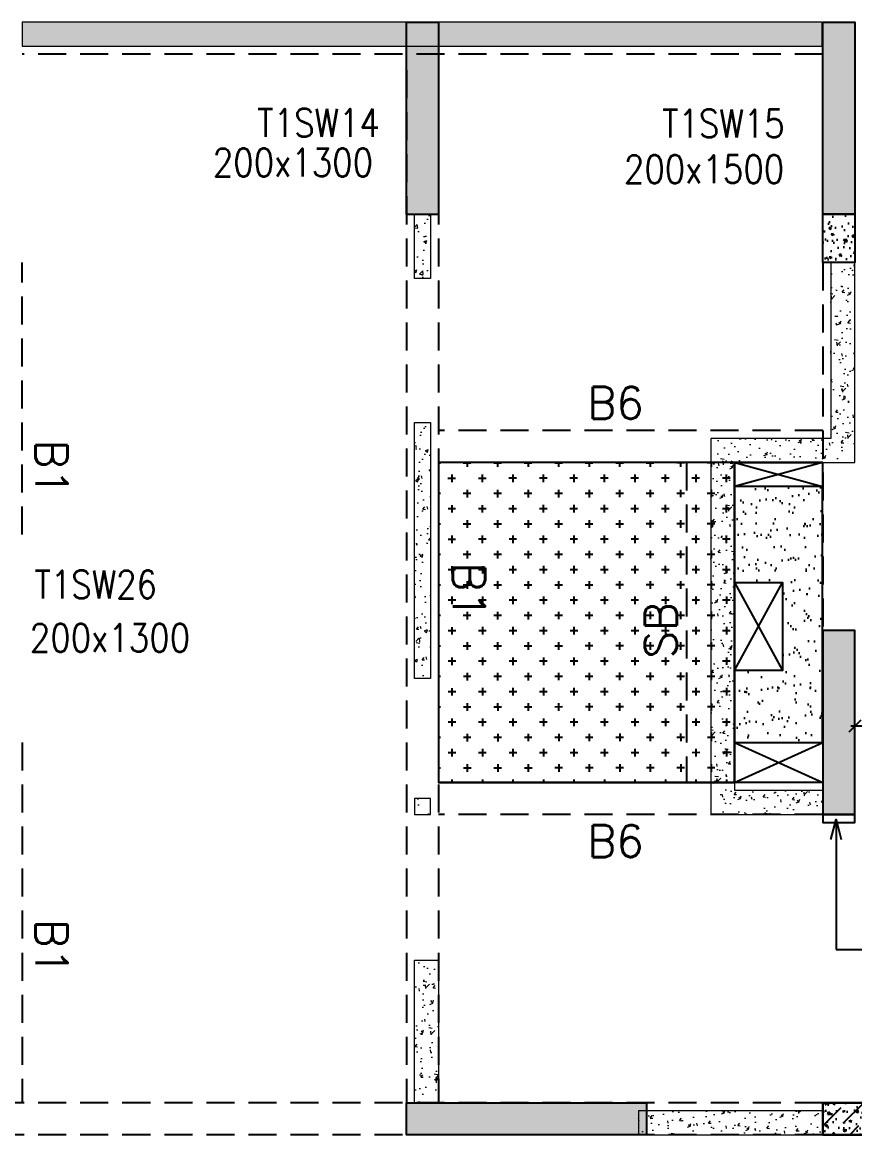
# Model space of a CAD drawing. Header units: millimetres. Extents: x 1078357 to 2594950, y -4969473 to -4636555.
# Drawn here: x 1387176 to 1392376, y -4663760 to -4656810 of the extents above; entities that cross this region are included whole.
import ezdxf

# ---------------------------------------------------------------- set-up
doc = ezdxf.new("R2010")
doc.units = ezdxf.units.MM
doc.header["$PDMODE"] = 35
doc.linetypes.add('CONTINOUS', pattern=[0])
doc.linetypes.add('HIDDEN', pattern=[0.375, 0.25, -0.125])
doc.layers.get('0').update_dxf_attribs({"lineweight": 0})
doc.layers.get('Defpoints').update_dxf_attribs({"lineweight": 0})
for name, color, linetype, lineweight in [('A-_ANOTDIMA_D-', 6, 'Continuous', 13), ('COL. NO.', 30, 'Continuous', 25), ('COL. SIZE', 7, 'Continuous', 25), ('DIM', 9, 'Continuous', 25), ('HATCH', 8, 'Continuous', 30), ('RCC UPSTAND', 43, 'Continuous', 30), ('S-NON STR RCC WALL', 8, 'Continuous', 0)]:
    doc.layers.add(name, color=color, linetype=linetype, lineweight=lineweight)
for name, color, linetype in [('B-200x325', 201, 'HIDDEN'), ('B-200x650', 241, 'HIDDEN'), ('B-300xSLAB THK.', 151, 'Continuous'), ('BK1-200x650', 241, 'HIDDEN'), ('DROP SLAB', 8, 'Continuous'), ('NON STR. RCC WALL', 6, 'Continuous'), ('S-COLUMN_SHEAR WALL', 1, 'Continuous'), ('SLAB FOLD', 8, 'Continuous'), ('UP TO 3FRS', 1, 'Continuous')]:
    doc.layers.add(name, color=color, linetype=linetype)
doc.styles.add('Roman', font='romans')
doc.styles.add('ROMANS', font='romans.shx', dxfattribs={"width": 0.85})
doc.dimstyles.new('HARESH', dxfattribs={"dimtxt": 150, "dimasz": 75, "dimexe": 0, "dimexo": 0, "dimgap": 25, "dimtad": 1, "dimdec": 0, "dimdsep": 46, "dimtxsty": 'Roman', "dimblk": 'OBLIQUE', "dimcen": 225, "dimdle": 25, "dimclrd": 2, "dimclre": 2, "dimclrt": 7, "dimadec": 8, "dimazin": 1, "dimtfac": 1, "dimtdec": 0, "dimtmove": 0, "dimatfit": 0, "dimfxl": 1, "dimlwd": -1, "dimlwe": -1, "dimarcsym": 0})

# ---------------------------------------------------------------- blocks, each defined once
blk = doc.blocks.new('_Oblique')
at = {"color": 0, "linetype": 'ByBlock', "lineweight": -2}
blk.add_line((-0.5, -0.5), (0.5, 0.5), dxfattribs=at)
blk = doc.blocks.new('*D1317')
at = {"layer": 'Defpoints', "color": 0, "ltscale": 700, "transparency": 16777216}
for p in [(1392376.2, -4661207.1), (1392376.2, -4661609.1, 0), (1393050.9, -4661609.2, 0)]:
    blk.add_point(p, dxfattribs=at)
at = {"layer": 'DIM', "color": 2, "ltscale": 700, "transparency": 16777216}
for p, q in [((1393075.9, -4661207.1), (1392351.2, -4661207.1)), ((1392376.2, -4661609.1), (1392376.2, -4661207.1)), ((1393050.9, -4661609.2), (1393050.9, -4661207.1))]:
    blk.add_line(p, q, dxfattribs=at)
at = {"layer": 'DIM', "color": 2, "ltscale": 700, "transparency": 16777216, "xscale": 75, "yscale": 75, "zscale": 75, "rotation": 180}
blk.add_blockref('_Oblique', (1392376.2, -4661207.1), dxfattribs=at)
at = {"layer": 'DIM', "color": 2, "ltscale": 700, "transparency": 16777216, "xscale": 75, "yscale": 75, "zscale": 75}
blk.add_blockref('_Oblique', (1393050.9, -4661207.1), dxfattribs=at)
at = {"layer": 'DIM', "color": 7, "ltscale": 700, "transparency": 16777216, "insert": (1392713.6, -4661132.1), "char_height": 150, "attachment_point": 5, "style": 'Roman'}
blk.add_mtext('{\\H0.666667x;200x650}', dxfattribs=at)
blk = doc.blocks.new('G$CD63B60BD')
at = {"layer": 'COL. NO.', "linetype": 'Continuous', "style": 'ROMANS', "width": 0.85}
for s, p in [('T1SW14', (32968.3, 15184.3, -270.4)), ('T1SW15', (35497, 15180.5, -320.4)), ('T1SW26', (31576.7, 12300.6, -320.4))]:
    blk.add_text(s, height=175, dxfattribs=at).set_placement(p)
at = {"layer": 'COL. SIZE', "linetype": 'Continuous', "style": 'ROMANS', "width": 0.85}
for s, p in [('200x1300', (32690.7, 14936.9, -320.4)), ('200x1500', (35258.5, 14894.5, -320.4)), ('200x1300', (31547.7, 11967.5, -320.4))]:
    blk.add_text(s, height=175, dxfattribs=at).set_placement(p)

msp = doc.modelspace()

# ---------------------------------------------------------------- hatches: boundary and pattern name
at = {"layer": 'DROP SLAB'}
h = msp.add_hatch(dxfattribs=at)
h.set_pattern_fill('CROSS', color=8, scale=15, angle=0.03079)
h.set_pattern_definition([(180.03079016, (-1908740.52, 9380896.72), (-95.1987999, -95.3011726), [47.625, -142.875]), (270.03079016, (-1908764.35, 9380920.52), (95.3011726, -95.1987999), [47.625, -142.875])])
h.paths.add_polyline_path([(1391626.1, -4659559.9), (1389776.2, -4659560.1), (1389776.2, -4661560), (1391626.1, -4661559.8)])
at = {"layer": 'HATCH'}
h = msp.add_hatch(dxfattribs=at)
h.set_pattern_fill('AR-SAND', color=8, scale=3, angle=179.97015)
h.set_pattern_definition([(37.47015413, (-4737081.49, 23382818.12), (-4.72361136, 146.8264517), [0, -115.824, 0, -129.54, 0, -123.825]), (7.4701541, (-4737081.5, 23382818.12), (134.9689868, 214.9772528), [0, -62.484, 0, -104.394, 0, -40.005]), (327.47015413, (-4737175.22, 23382818.17), (237.29790347, 0.3075449), [0, -38.1, 0, -137.16, 0, -179.07]), (317.4701541, (-4737175.22, 23382818.17), (229.1017424, 66.759465), [0, -19.05, 0, -89.916, 0, -102.87])])
h.paths.add_polyline_path([(1392175.5, -4659709.6), (1391625.5, -4659709.6), (1391625.5, -4660309.7), (1391925.4, -4660309.7), (1391925.4, -4660859.6), (1391625.5, -4660859.6), (1391625.5, -4661309.6), (1392175.4, -4661309.6)])
at = {"layer": 'RCC UPSTAND'}
h = msp.add_hatch(dxfattribs=at)
h.set_pattern_fill('AR-CONC', color=8, scale=20, angle=90)
h.set_pattern_definition([(140, (-1815823.85, -7196754.15), (12.550427, 143.4520365), [15, -165]), (85, (-1815823.85, -7196754.15), (-150.438427, -27.7502667), [12, -132]), (190.4514445, (-1815822.8, -7196742.19), (-137.887998, 115.7017693), [12.7480384, -140.2284224]), (136.1842, (-1815863.85, -7196754.15), (33.103856, 213.448266), [22.5, -247.5]), (186.6356355, (-1815861.1, -7196736.36), (-194.82372, 186.932389), [19.122068, -210.342752]), (81.184164, (-1815863.85, -7196754.15), (-194.82372, 186.932389), [18, -198]), (111, (-1815853.85, -7196734.15), (80.523778, 119.3814104), [15, -165]), (56, (-1815853.85, -7196734.15), (-145.030009, 48.6630664), [12, -132]), (161.4514447, (-1815847.14, -7196724.2), (-64.5062306, 168.0444753), [12.748038, -140.2284224]), (127.5, (-1815823.85, -7196754.146), (-66.57877077, 2.43197106), [0, -130.4, 0, -134, 0, -132.5]), (97.5, (-1815823.85, -7196754.146), (-78.8823424, 52.6139075), [0, -76.4, 0, -127.4, 0, -50.5]), (57.5, (-1815823.85, -7196798.746), (4.51097435, 106.7644872), [0, -50, 0, -156, 0, -207]), (47.5, (-1815823.85, -7196818.75), (-20.0209965, 116.6372339), [0, -65, 0, -103.6, 0, -147])])
h.paths.add_polyline_path([(1392376.2, -4658009.6), (1392376.2, -4658309.6), (1392176.3, -4658309.6), (1392176.3, -4658009.6)])
h = msp.add_hatch(dxfattribs=at)
h.set_pattern_fill('AR-CONC', color=8, scale=20, angle=270)
h.set_pattern_definition([(320, (4604097.13, -2126917.05), (-12.550427, -143.4520365), [15, -165]), (265, (4604097.13, -2126917.05), (150.438427, 27.7502667), [12, -132]), (10.4514445, (4604096.08, -2126929), (137.887998, -115.7017693), [12.7480384, -140.2284224]), (316.1842, (4604137.13, -2126917.05), (-33.103856, -213.448266), [22.5, -247.5]), (6.6356355, (4604134.37, -2126934.83), (194.82372, -186.932389), [19.122068, -210.342752]), (261.184164, (4604137.13, -2126917.05), (194.82372, -186.932389), [18, -198]), (291, (4604127.13, -2126937.05), (-80.523778, -119.3814104), [15, -165]), (236, (4604127.13, -2126937.05), (145.030009, -48.6630664), [12, -132]), (341.4514447, (4604120.42, -2126947), (64.5062306, -168.0444753), [12.748038, -140.2284224]), (307.5, (4604097.125, -2126917.046), (66.57877077, -2.43197106), [0, -130.4, 0, -134, 0, -132.5]), (277.5, (4604097.125, -2126917.046), (78.8823424, -52.6139075), [0, -76.4, 0, -127.4, 0, -50.5]), (237.5, (4604097.125, -2126872.446), (-4.51097435, -106.7644872), [0, -50, 0, -156, 0, -207]), (227.5, (4604097.13, -2126852.45), (20.0209965, -116.6372339), [0, -65, 0, -103.6, 0, -147])])
h.paths.add_polyline_path([(1393501.3, -4663560.2), (1392176.3, -4663560), (1392176.3, -4663759.4), (1393501.3, -4663759.7)])
at = {"layer": 'S-COLUMN_SHEAR WALL', "lineweight": 25}
h = msp.add_hatch(color=1, dxfattribs=at)
h.dxf.hatch_style = 1
h.paths.add_polyline_path([(1389576.3, -4658009.8), (1389776.3, -4658009.8), (1389776.3, -4656809.7), (1389576.3, -4656809.7)])
at = {"layer": 'S-COLUMN_SHEAR WALL', "lineweight": 25, "extrusion": (-1.00316e-06, 2.11765e-11, 1)}
h = msp.add_hatch(color=1, dxfattribs=at)
h.dxf.hatch_style = 1
h.paths.add_polyline_path([(1392176.3, -4656809.7), (1392376.3, -4656809.7), (1392376.3, -4658009.7), (1392176.3, -4658009.7)])
h = msp.add_hatch(color=1, dxfattribs=at)
h.dxf.hatch_style = 1
h.paths.add_polyline_path([(1392176.3, -4661759.7), (1392376.3, -4661759.7), (1392376.3, -4660609.7), (1392176.3, -4660609.7)])
at = {"layer": 'S-COLUMN_SHEAR WALL', "lineweight": 25}
h = msp.add_hatch(color=1, dxfattribs=at)
h.dxf.hatch_style = 1
h.paths.add_polyline_path([(1389576.3, -4663559.7), (1391076.3, -4663559.7), (1391076.3, -4663759.7), (1389576.3, -4663759.7)])
at = {"layer": 'S-NON STR RCC WALL'}
h = msp.add_hatch(dxfattribs=at)
h.set_pattern_fill('AR-CONC', color=256)
h.set_pattern_definition([(50, (-6080943.95, 28118829.64), (182.184669, -15.93908554), [19.05, -209.55]), (355, (-6080943.95, 28118829.64), (-35.2434214, 191.0568452), [15.24, -167.6405842]), (100.4514447, (-6080928.76, 28118828.32), (146.9412471, 175.1177519), [16.1900088, -178.0902446]), (46.1842, (-6080943.95, 28118880.44), (271.0790409, -42.042328), [28.575, -314.325]), (96.6355576, (-6080921.36, 28118876.94), (237.404134, 247.4261246), [24.2850231, -267.1356082]), (351.1841512, (-6080943.95, 28118880.44), (237.404134, 247.4261246), [22.859967, -251.459732]), (21, (-6080918.55, 28118867.74), (151.6143913, -102.2651982), [19.05, -209.55]), (326, (-6080918.55, 28118867.74), (61.8020283, 184.1879661), [15.24, -167.64]), (71.451445, (-6080905.91, 28118859.22), (213.4164193, 81.9227689), [16.1900088, -178.0899376]), (37.5, (-6080943.946, 28118829.644), (3.08860325, 84.55503887), [0, -165.608, 0, -170.18, 0, -168.275]), (7.5, (-6080943.95, 28118829.64), (66.8196625, 100.18057482), [0, -97.028, 0, -161.798, 0, -64.135]), (327.5, (-6081000.59, 28118829.644), (135.59059517, -5.72874399), [0, -63.5, 0, -198.12, 0, -262.89]), (317.5, (-6081025.99, 28118829.64), (148.1291814, 25.42649103), [0, -82.55, 0, -131.572, 0, -186.69])])
h.paths.add_polyline_path([(1392173.5, -4656809.7), (1387176.5, -4656809.7), (1387176.5, -4656959.7), (1392173.5, -4656959.7)])
h = msp.add_hatch(dxfattribs=at)
h.set_pattern_fill('AR-CONC', color=256, angle=180)
h.set_pattern_definition([(50, (1389689.5, -4569469.7), (182.18467, -15.93909), [19.05, -209.55]), (355, (1389689.5, -4569469.7), (-35.24342, 191.05685), [15.24, -167.6406]), (100.45144, (1389704.69, -4569471.03), (146.94125, 175.11775), [16.19, -178.09024]), (46.1842, (1389689.5, -4569418.9), (271.07904, -42.0423), [28.575, -314.325]), (96.63556, (1389712.1, -4569422.4), (237.4041, 247.4261), [24.285, -267.1356]), (351.18415, (1389689.5, -4569418.9), (237.4041, 247.4261), [22.86, -251.4597]), (21, (1389714.9, -4569431.6), (151.6144, -102.2652), [19.05, -209.55]), (326, (1389714.9, -4569431.6), (61.80203, 184.18797), [15.24, -167.64]), (71.45144, (1389727.54, -4569440.13), (213.41642, 81.92277), [16.19, -178.08994]), (37.5, (1389689.505, -4569469.704), (3.088603, 84.55504), [0, -165.608, 0, -170.18, 0, -168.275]), (7.5, (1389689.51, -4569469.7), (66.81966, 100.180575), [0, -97.028, 0, -161.798, 0, -64.135]), (327.5, (1389632.863, -4569469.704), (135.590595, -5.728744), [0, -63.5, 0, -198.12, 0, -262.89]), (317.5, (1389607.46, -4569469.7), (148.12918, 25.42649), [0, -82.55, 0, -131.572, 0, -186.69])])
h.paths.add_polyline_path([(1389626.5, -4658009.7), (1389726.5, -4658009.7), (1389726.5, -4658409.7), (1389626.5, -4658409.7)])
h = msp.add_hatch(dxfattribs=at)
h.set_pattern_fill('AR-CONC', color=256)
h.set_pattern_definition([(50, (-4983719.23, 23434810.46), (182.184669, -15.9390855), [19.05, -209.55]), (355, (-4983719.23, 23434810.46), (-35.2434214, 191.0568452), [15.24, -167.6405842]), (100.4514447, (-4983704.05, 23434809.13), (146.9412471, 175.1177519), [16.1900088, -178.0902446]), (46.1842, (-4983719.23, 23434861.26), (271.0790409, -42.042328), [28.575, -314.325]), (96.6355576, (-4983696.64, 23434857.75), (237.404134, 247.4261246), [24.2850231, -267.1356082]), (351.1841512, (-4983719.23, 23434861.26), (237.404134, 247.4261246), [22.859967, -251.459732]), (21, (-4983693.83, 23434848.56), (151.6143913, -102.2651982), [19.05, -209.55]), (326, (-4983693.83, 23434848.56), (61.8020283, 184.1879661), [15.24, -167.64]), (71.451445, (-4983681.2, 23434840.03), (213.4164193, 81.9227689), [16.1900088, -178.0899376]), (37.5, (-4983719.23, 23434810.456), (3.08860325, 84.55503887), [0, -165.608, 0, -170.18, 0, -168.275]), (7.5, (-4983719.23, 23434810.46), (66.8196625, 100.18057482), [0, -97.028, 0, -161.798, 0, -64.135]), (327.5, (-4983775.87, 23434810.456), (135.59059517, -5.728744), [0, -63.5, 0, -198.12, 0, -262.89]), (317.5, (-4983801.27, 23434810.46), (148.1291814, 25.42649103), [0, -82.55, 0, -131.572, 0, -186.69])])
h.paths.add_polyline_path([(1391476.5, -4659409.7), (1391476.5, -4661759.7), (1392176.5, -4661759.7), (1392176.5, -4661609.7), (1391626.5, -4661609.7), (1391626.5, -4659559.7), (1392376.5, -4659559.7), (1392376.5, -4658309.7), (1392226.5, -4658309.7), (1392226.5, -4659409.7)])
h = msp.add_hatch(dxfattribs=at)
h.set_pattern_fill('AR-CONC', color=256, angle=180)
h.set_pattern_definition([(50, (2486914.22, -9253488.89), (182.184669, -15.9390855), [19.05, -209.55]), (355, (2486914.22, -9253488.9), (-35.2434214, 191.056845), [15.24, -167.640584]), (100.4514447, (2486929.4, -9253490.22), (146.941247, 175.117752), [16.190009, -178.0902446]), (46.1842, (2486914.22, -9253438.1), (271.079041, -42.042328), [28.575, -314.325]), (96.6355576, (2486936.8, -9253441.6), (237.404134, 247.426125), [24.285023, -267.135608]), (351.184151, (2486914.22, -9253438.1), (237.404134, 247.426125), [22.859967, -251.459732]), (21, (2486939.62, -9253450.79), (151.6143913, -102.265198), [19.05, -209.55]), (326, (2486939.62, -9253450.8), (61.802028, 184.187966), [15.24, -167.64]), (71.451445, (2486952.26, -9253459.31), (213.416419, 81.922769), [16.190009, -178.0899376]), (37.5, (2486914.22, -9253488.89), (3.08860325, 84.5550389), [0, -165.608, 0, -170.18, 0, -168.275]), (7.5, (2486914.22, -9253488.89), (66.8196625, 100.1805748), [0, -97.028, 0, -161.798, 0, -64.135]), (327.5, (2486857.58, -9253488.89), (135.5905952, -5.728744), [0, -63.5, 0, -198.12, 0, -262.89]), (317.5, (2486832.18, -9253488.89), (148.1291814, 25.426491), [0, -82.55, 0, -131.572, 0, -186.69])])
h.paths.add_polyline_path([(1389626.5, -4659309.7), (1389726.5, -4659309.7), (1389726.5, -4660909.7), (1389626.5, -4660909.7)])
h = msp.add_hatch(dxfattribs=at)
h.set_pattern_fill('AR-CONC', color=256, angle=180)
h.set_pattern_definition([(50, (2486901, -9254853.56), (182.184669, -15.9390855), [19.05, -209.55]), (355, (2486901, -9254853.56), (-35.2434214, 191.056845), [15.24, -167.640584]), (100.4514447, (2486916.19, -9254854.88), (146.941247, 175.117752), [16.190009, -178.0902446]), (46.1842, (2486901, -9254802.76), (271.079041, -42.042328), [28.575, -314.325]), (96.6355576, (2486923.6, -9254806.26), (237.404134, 247.426125), [24.285023, -267.135608]), (351.184151, (2486901, -9254802.76), (237.404134, 247.426125), [22.859967, -251.459732]), (21, (2486926.4, -9254815.46), (151.6143913, -102.265198), [19.05, -209.55]), (326, (2486926.4, -9254815.46), (61.802028, 184.187966), [15.24, -167.64]), (71.451445, (2486939.04, -9254823.98), (213.416419, 81.922769), [16.190009, -178.0899376]), (37.5, (2486901.01, -9254853.555), (3.08860325, 84.5550389), [0, -165.608, 0, -170.18, 0, -168.275]), (7.5, (2486901.01, -9254853.555), (66.8196625, 100.1805748), [0, -97.028, 0, -161.798, 0, -64.135]), (327.5, (2486844.365, -9254853.555), (135.5905952, -5.728744), [0, -63.5, 0, -198.12, 0, -262.89]), (317.5, (2486818.97, -9254853.56), (148.1291814, 25.426491), [0, -82.55, 0, -131.572, 0, -186.69])])
h.paths.add_polyline_path([(1389626.5, -4661759.7), (1389726.5, -4661759.7), (1389726.5, -4661659.7), (1389626.5, -4661659.7)])
h = msp.add_hatch(dxfattribs=at)
h.set_pattern_fill('AR-CONC', color=256, angle=180)
h.set_pattern_definition([(50, (-6061908.69, 28118829.64), (182.184669, -15.93908554), [19.05, -209.55]), (355, (-6061908.7, 28118829.64), (-35.2434214, 191.0568452), [15.24, -167.6405842]), (100.4514447, (-6061893.51, 28118828.3), (146.9412471, 175.1177519), [16.1900088, -178.0902446]), (46.1842, (-6061908.7, 28118880.44), (271.0790409, -42.042328), [28.575, -314.325]), (96.6355576, (-6061886.1, 28118876.93), (237.404134, 247.4261246), [24.2850231, -267.1356082]), (351.1841512, (-6061908.7, 28118880.44), (237.404134, 247.4261246), [22.859967, -251.459732]), (21, (-6061883.29, 28118867.74), (151.6143913, -102.2651982), [19.05, -209.55]), (326, (-6061883.3, 28118867.74), (61.8020283, 184.1879661), [15.24, -167.64]), (71.451445, (-6061870.66, 28118859.21), (213.4164193, 81.9227689), [16.1900088, -178.0899376]), (37.5, (-6061908.69, 28118829.636), (3.08860325, 84.55503887), [0, -165.608, 0, -170.18, 0, -168.275]), (7.5, (-6061908.69, 28118829.64), (66.8196625, 100.18057482), [0, -97.028, 0, -161.798, 0, -64.135]), (327.5, (-6061965.334, 28118829.636), (135.59059517, -5.72874399), [0, -63.5, 0, -198.12, 0, -262.89]), (317.5, (-6061990.73, 28118829.64), (148.1291814, 25.42649103), [0, -82.55, 0, -131.572, 0, -186.69])])
h.paths.add_polyline_path([(1389626.5, -4662669.7), (1389776.5, -4662669.7), (1389776.5, -4663559.6), (1389626.5, -4663559.6)])
h = msp.add_hatch(dxfattribs=at)
h.set_pattern_fill('AR-CONC', color=256)
h.set_pattern_definition([(50, (-4983719.23, 23434810.46), (182.184669, -15.9390855), [19.05, -209.55]), (355, (-4983719.23, 23434810.46), (-35.2434214, 191.0568452), [15.24, -167.6405842]), (100.4514447, (-4983704.05, 23434809.13), (146.9412471, 175.1177519), [16.1900088, -178.0902446]), (46.1842, (-4983719.23, 23434861.26), (271.0790409, -42.042328), [28.575, -314.325]), (96.6355576, (-4983696.64, 23434857.75), (237.404134, 247.4261246), [24.2850231, -267.1356082]), (351.1841512, (-4983719.23, 23434861.26), (237.404134, 247.4261246), [22.859967, -251.459732]), (21, (-4983693.83, 23434848.56), (151.6143913, -102.2651982), [19.05, -209.55]), (326, (-4983693.83, 23434848.56), (61.8020283, 184.1879661), [15.24, -167.64]), (71.451445, (-4983681.2, 23434840.03), (213.4164193, 81.9227689), [16.1900088, -178.0899376]), (37.5, (-4983719.23, 23434810.456), (3.08860325, 84.55503887), [0, -165.608, 0, -170.18, 0, -168.275]), (7.5, (-4983719.23, 23434810.46), (66.8196625, 100.18057482), [0, -97.028, 0, -161.798, 0, -64.135]), (327.5, (-4983775.87, 23434810.456), (135.59059517, -5.728744), [0, -63.5, 0, -198.12, 0, -262.89]), (317.5, (-4983801.27, 23434810.46), (148.1291814, 25.42649103), [0, -82.55, 0, -131.572, 0, -186.69])])
h.paths.add_polyline_path([(1392176.5, -4663609.7), (1391026.5, -4663609.7), (1391026.5, -4663759.7), (1392176.5, -4663759.7)])
at = {"layer": 'UP TO 3FRS', "lineweight": 25}
h = msp.add_hatch(dxfattribs=at)
h.set_pattern_fill('ANSI36', color=8, scale=25)
h.set_pattern_definition([(45, (2292070.08, -9350090.68), (42.0949506, 154.3481521), [198.4375, -39.6875, 0, -39.6875])])
h.paths.add_polyline_path([(1392176.3, -4663559.7), (1395026.3, -4663559.7), (1395026.3, -4663759.7), (1392176.3, -4663759.7)])

# ---------------------------------------------------------------- linework, layer by layer
at = {"layer": 'B-200x325', "ltscale": 700}
for p, q in [((1392176.2, -4659360.1, 0), (1389776.2, -4659360.1, 0)), ((1392176, -4661759.9, 0), (1389776.2, -4661759.9, 0))]:
    msp.add_line(p, q, dxfattribs=at)
at = {"layer": 'B-200x325', "linetype": 'Continuous', "ltscale": 700}
for p, q in [((1392176.2, -4659560.1, 0), (1389776.2, -4659560.1, 0)), ((1392176, -4661559.9, 0), (1389776.2, -4661559.9, 0))]:
    msp.add_line(p, q, dxfattribs=at)
at = {"layer": 'B-200x650', "linetype": 'HIDDEN', "ltscale": 700}
for p, q in [((1392176.5, -4657009.7, 0), (1387176.5, -4657009.7, 0)), ((1389576.5, -4657109.7, 0), (1389576.5, -4663559.6, 0)), ((1389776.5, -4657109.7, 0), (1389776.5, -4663559.6, 0)), ((1387176.5, -4660009.7, 0), (1387176.5, -4658309.7, 0)), ((1392176.5, -4658309.7, 0), (1392176.5, -4660809.7, 0)), ((1387176.5, -4661309.7, 0), (1387176.5, -4663559.6, 0)), ((1392176.5, -4663559.6, 0), (1381319.8, -4663559.6, 0)), ((1392176.5, -4663759.6, 0), (1381319.8, -4663759.6, 0))]:
    msp.add_line(p, q, dxfattribs=at)
at = {"layer": 'B-300xSLAB THK.', "linetype": 'HIDDEN', "ltscale": 700}
msp.add_line((1391326.2, -4659559.7, 0), (1391326.2, -4661559.5, 0), dxfattribs=at)
at = {"layer": 'B-300xSLAB THK.', "linetype": 'ByBlock', "ltscale": 700}
msp.add_line((1391626.2, -4659559.7, 0), (1391626.2, -4661559.5, 0), dxfattribs=at)
at = {"layer": 'BK1-200x650', "linetype": 'Continuous', "ltscale": 700, "elevation": 0}
msp.add_lwpolyline([(1392376.5, -4661759.7), (1392176.5, -4661759.7), (1392176.5, -4661809.9), (1392376.5, -4661809.9)], close=True, dxfattribs=at)
at = {"layer": 'DROP SLAB', "color": 3, "linetype": 'CONTINOUS', "ltscale": 500}
for p, q in [((1392175.8, -4659559.7, 0), (1391625.8, -4659709.7, 0)), ((1391626.6, -4659559.9, 0), (1392175.8, -4659709.7, 0)), ((1391626.1, -4660309.6, 0), (1391926.1, -4660859.6, 0)), ((1391626.1, -4660859.6, 0), (1391926.1, -4660309.6, 0)), ((1391626.2, -4661309.7, 0), (1392176.1, -4661559.7, 0)), ((1391626.2, -4661559.7, 0), (1392176.2, -4661309.7, 0))]:
    msp.add_line(p, q, dxfattribs=at)
at = {"layer": 'DROP SLAB', "color": 3, "linetype": 'CONTINOUS', "ltscale": 500, "elevation": 0}
for points in [[(1391626.1, -4659559.9), (1389776.2, -4659560.1), (1389776.2, -4661560), (1391626.1, -4661559.8)], [(1391625.8, -4659559.9), (1392175.8, -4659559.9), (1392175.8, -4659709.7), (1391625.8, -4659709.7)], [(1391626.1, -4660309.6), (1391926.1, -4660309.6), (1391926.1, -4660859.6), (1391626.1, -4660859.6)], [(1391626.2, -4661309.7), (1392176.1, -4661309.7), (1392176.1, -4661559.7), (1391626.2, -4661559.7)]]:
    msp.add_lwpolyline(points, close=True, dxfattribs=at)
at = {"layer": 'NON STR. RCC WALL', "elevation": 0}
for points in [[(1392376.2, -4658009.6), (1392376.2, -4658309.6), (1392176.3, -4658309.6), (1392176.3, -4658009.6)], [(1393501.3, -4663560.2), (1392176.3, -4663560), (1392176.3, -4663759.4), (1393501.3, -4663759.7)]]:
    msp.add_lwpolyline(points, close=True, dxfattribs=at)
at = {"layer": 'S-COLUMN_SHEAR WALL', "color": 1, "lineweight": 25, "elevation": 0}
for points in [[(1389576.3, -4656809.7), (1389776.3, -4656809.7), (1389776.3, -4658009.8), (1389576.3, -4658009.8)], [(1389576.3, -4663559.7), (1391076.3, -4663559.7), (1391076.3, -4663759.7), (1389576.3, -4663759.7)]]:
    msp.add_lwpolyline(points, close=True, dxfattribs=at)
at = {"layer": 'S-COLUMN_SHEAR WALL', "color": 1, "lineweight": 25, "extrusion": (-1.00316e-06, 2.11765e-11, 1), "elevation": -1.4}
for points in [[(1392176.3, -4656809.7), (1392376.3, -4656809.7), (1392376.3, -4658009.6), (1392176.3, -4658009.6)], [(1392176.3, -4661759.7), (1392376.3, -4661759.7), (1392376.3, -4660609.7), (1392176.3, -4660609.7)]]:
    msp.add_lwpolyline(points, close=True, dxfattribs=at)
at = {"layer": 'S-NON STR RCC WALL', "elevation": 0}
for points in [[(1392173.5, -4656809.7), (1387176.5, -4656809.7), (1387176.5, -4656959.7), (1392173.5, -4656959.7)], [(1389626.5, -4658009.7), (1389726.5, -4658009.7), (1389726.5, -4658409.7), (1389626.5, -4658409.7)], [(1391476.5, -4659409.7), (1391476.5, -4661759.7), (1392176.5, -4661759.7), (1392176.5, -4661609.7), (1391626.5, -4661609.7), (1391626.5, -4659559.7), (1392376.5, -4659559.7), (1392376.5, -4658309.7), (1392226.5, -4658309.7), (1392226.5, -4659409.7)]]:
    msp.add_lwpolyline(points, close=True, dxfattribs=at)
at = {"layer": 'S-NON STR RCC WALL', "ltscale": 700, "elevation": 0}
for points in [[(1389626.5, -4659309.7), (1389726.5, -4659309.7), (1389726.5, -4660909.7), (1389626.5, -4660909.7)], [(1389626.5, -4661759.7), (1389726.5, -4661759.7), (1389726.5, -4661659.7), (1389626.5, -4661659.7)], [(1389626.5, -4662669.7), (1389776.5, -4662669.7), (1389776.5, -4663559.6), (1389626.5, -4663559.6)], [(1392176.5, -4663609.7), (1391026.5, -4663609.7), (1391026.5, -4663759.7), (1392176.5, -4663759.7)]]:
    msp.add_lwpolyline(points, close=True, dxfattribs=at)
at = {"layer": 'SLAB FOLD', "color": 8, "ltscale": 1000, "elevation": 0}
msp.add_lwpolyline([(1392175.5, -4659709.6), (1391625.5, -4659709.6), (1391625.5, -4660309.7), (1391925.4, -4660309.7), (1391925.4, -4660859.6), (1391625.5, -4660859.6), (1391625.5, -4661309.6), (1392175.4, -4661309.6), (1392175.5, -4659709.6)], dxfattribs=at)
at = {"layer": 'UP TO 3FRS', "color": 4, "lineweight": 25, "elevation": 0}
msp.add_lwpolyline([(1392176.3, -4663559.7), (1395026.3, -4663559.7), (1395026.3, -4663759.7), (1392176.3, -4663759.7)], close=True, dxfattribs=at)

# ---------------------------------------------------------------- block references
at = {"layer": 'A-_ANOTDIMA_D-', "color": 2, "ltscale": 700}
msp.add_blockref('G$CD63B60BD', (1355676.2, -4672709.7, 0), dxfattribs=at)

# ---------------------------------------------------------------- texts
at = {"layer": 'B-200x325', "linetype": 'Continuous', "ltscale": 700, "style": 'ROMANS'}
for p in [(1390706.7, -4659288, -2.7), (1390706.7, -4662025.1, -2.7)]:
    msp.add_text('B6', height=200, rotation=0.00055, dxfattribs=at).set_placement(p)
at = {"layer": 'B-200x650', "linetype": 'HIDDEN', "ltscale": 500, "style": 'ROMANS'}
for p in [(1387259.7, -4659417.3, -2.7), (1389866.9, -4660184.7, -2.7), (1387259.7, -4662411.6, -2.7)]:
    msp.add_text('B1', height=200, rotation=269.99906, dxfattribs=at).set_placement(p)
at = {"layer": 'B-300xSLAB THK.', "linetype": 'Continuous', "ltscale": 700, "style": 'ROMANS'}
msp.add_text('SB', height=200, rotation=90.00094, dxfattribs=at).set_placement((1391264.8, -4660784.3, -2.7))

# ---------------------------------------------------------------- dimensions: what is measured, and where the dimension line sits
at = {"layer": 'DIM', "ltscale": 700}
dim = msp.add_linear_dim(base=(1392376.2, -4661207.1, 0), p1=(1393050.9, -4661609.2, 0), p2=(1392376.2, -4661609.1, 0), text='{\\H0.666667x;200x650}', dimstyle='HARESH', override={"dimtxsty": 'Roman', "dimtmove": 1}, dxfattribs=at)
dim.commit()
dim.dimension.update_dxf_attribs({"geometry": '*D1317', "text_midpoint": (1392713.6, -4661132.1, 0)})

# ---------------------------------------------------------------- leaders
at = {"layer": 'BK1-200x650', "linetype": 'Continuous', "ltscale": 700}
msp.add_leader([(1392260, -4661790.1, 0), (1392260, -4662601.5, 0), (1392518.9, -4662601.5, 0)], dimstyle='HARESH', override={"dimasz": 125, "dimgap": 25, "dimtad": 0, "dimldrblk": 'Open30'}, dxfattribs=at)

doc.saveas('drawing.dxf')
